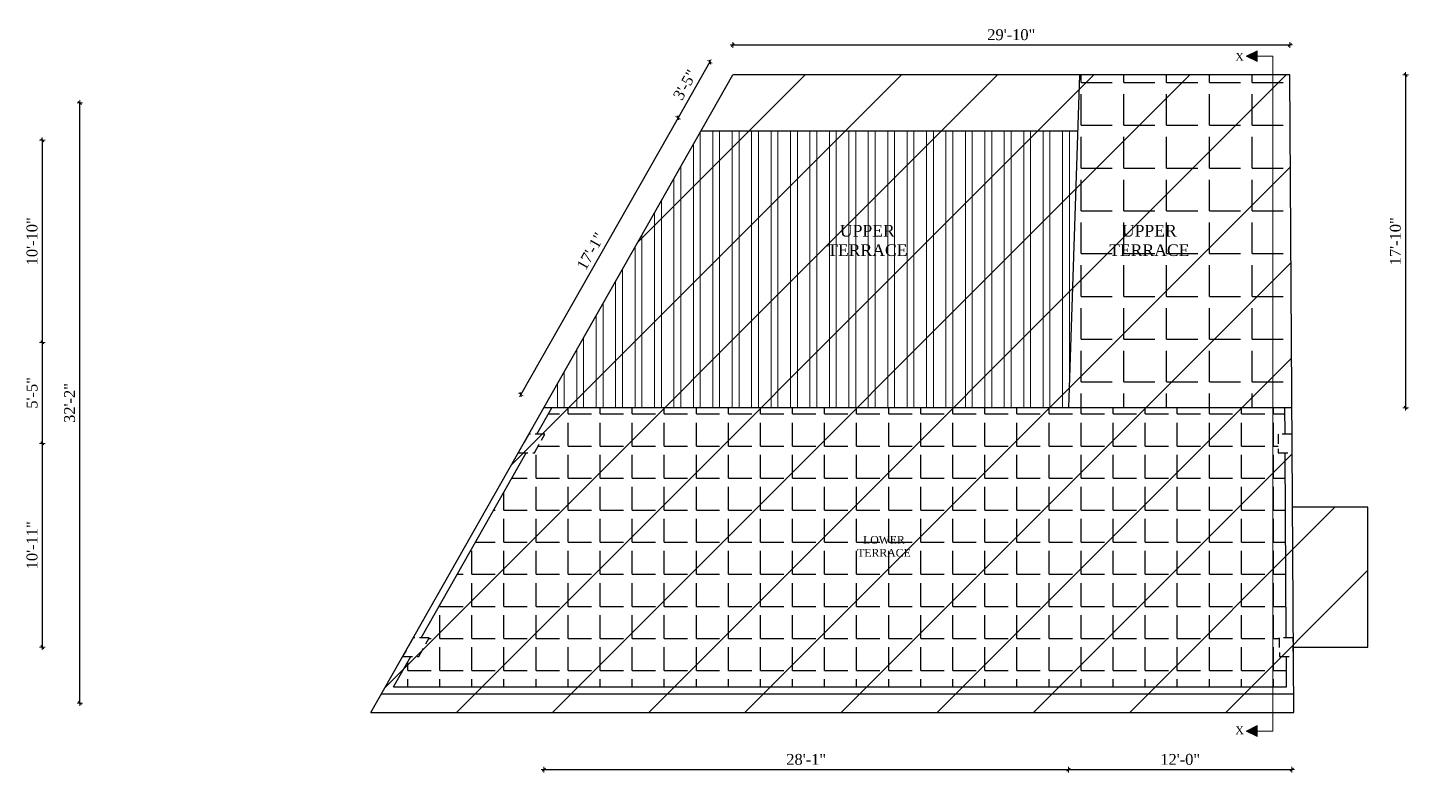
# Model space of a CAD drawing. Header units: inches. Extents: x 4069 to 291496, y -47643 to 12535.
# Drawn here: x 112901 to 113789, y -27094 to -26615 of the extents above; entities that cross this region are included whole.
import ezdxf

# ---------------------------------------------------------------- set-up
doc = ezdxf.new("R2010")
doc.units = ezdxf.units.IN
doc.header["$LTSCALE"] = 5
doc.header["$MEASUREMENT"] = 0
doc.linetypes.add('HIDDEN', pattern=[0.375, 0.25, -0.125])
doc.layers.add('A-WALL', color=7, linetype='Continuous', lineweight=9)
doc.layers.add('Dimension', color=7, linetype='Continuous', lineweight=18)
doc.layers.add('dim line', color=7, linetype='Continuous', lineweight=15, true_color=0xfab2b2)
doc.layers.add('TEXT', color=6, linetype='Continuous')
doc.layers.add('WALL', color=7, linetype='Continuous')
doc.styles.add('ordinary', font='times.ttf')
doc.dimstyles.new('Copy of 96', dxfattribs={"dimtxt": 7, "dimasz": 4, "dimexe": 0.5, "dimexo": 0.5, "dimgap": 3, "dimtad": 1, "dimdec": 1, "dimzin": 11, "dimdsep": 46, "dimlunit": 4, "dimtxsty": 'ordinary', "dimblk": 'OBLIQUE', "dimcen": 0.09, "dimse1": 1, "dimse2": 1, "dimclrt": 6, "dimazin": 0, "dimtfac": 1, "dimtdec": 1, "dimtix": 1, "dimtmove": 2, "dimatfit": 3, "dimldrblk": 'leader', "dimfxl": 0.5, "dimfxlon": 1, "dimtolj": 1, "dimtzin": 0, "dimarcsym": 0})

# ---------------------------------------------------------------- blocks, each defined once
blk = doc.blocks.new('x-x')
at = {"ltscale": 5}
for points in [[(11364.03, -701.52), (11364.03, -694.51), (11357.15, -698.09)], [(11364.03, -1135.52), (11364.03, -1128.51), (11357.15, -1132.09)]]:
    blk.add_hatch(color=256, dxfattribs=at).paths.add_polyline_path(points)
for p, q in [((11364.03, -694.51), (11357.15, -698.09)), ((11357.15, -698.09), (11364.03, -701.52)), ((11364.03, -701.52), (11364.03, -694.51)), ((11374.13, -698.09), (11364.03, -698.09)), ((11374.13, -698.09), (11374.13, -1132.09)), ((11364.03, -1128.51), (11357.15, -1132.09)), ((11357.15, -1132.09), (11364.03, -1135.52)), ((11364.03, -1135.52), (11364.03, -1128.51)), ((11374.13, -1132.09), (11364.03, -1132.09))]:
    blk.add_line(p, q, dxfattribs=at)
at = {"layer": 'A-WALL', "color": 1, "ltscale": 5}
blk.add_line((11374.13, -1120.09), (11374.13, -1132.09), dxfattribs=at)
at = {"layer": 'TEXT', "style": 'ordinary'}
for p in [(11350.08, -700.97), (11350.08, -1134.1)]:
    blk.add_text('X', height=5, dxfattribs=at).set_placement(p)
blk = doc.blocks.new('oblique')
at = {"color": 0, "lineweight": -2}
blk.add_line((0.25, 0.25), (-0.25, -0.25), dxfattribs=at)
at = {"layer": 'dim line', "lineweight": 9}
for p, q in [((-0.4375, 0), (0.4375, 0)), ((0, 0.4375), (0, -0.4375))]:
    blk.add_line(p, q, dxfattribs=at)
blk = doc.blocks.new('*D3136')
at = {"layer": 'A-WALL', "color": 0, "lineweight": -2, "ltscale": 50, "transparency": 16777216}
blk.add_line((112910.32, -26687.39), (112910.32, -26817.39), dxfattribs=at)
at = {"layer": 'Defpoints', "color": 0, "ltscale": 50, "transparency": 16777216}
for p in [(112814.45, -26687.39), (112815.25, -26817.39), (112910.32, -26817.39)]:
    blk.add_point(p, dxfattribs=at)
at = {"layer": 'A-WALL', "color": 0, "lineweight": -2, "ltscale": 50, "transparency": 16777216, "xscale": 4, "yscale": 4, "zscale": 4}
for p, rotation in [((112910.32, -26687.39), 90), ((112910.32, -26817.39), 270)]:
    blk.add_blockref('oblique', p, dxfattribs=dict(at, rotation=rotation))
at = {"layer": 'A-WALL', "color": 6, "ltscale": 50, "transparency": 16777216, "insert": (112903.76, -26752.39), "char_height": 7, "attachment_point": 5, "rotation": 90, "style": 'ordinary'}
blk.add_mtext('\\A1;10\'-10"', dxfattribs=at)
blk = doc.blocks.new('_OBLIQUE')
at = {"color": 0, "linetype": 'ByBlock'}
blk.add_line((-0.5, -0.5), (0.5, 0.5), dxfattribs=at)
blk = doc.blocks.new('leader')
at = {"layer": 'Dimension'}
for p, q in [((0, -4.33), (0, 4.33)), ((-4.42, 0), (4.42, 0))]:
    blk.add_line(p, q, dxfattribs=at)
blk = doc.blocks.new('*D3137')
at = {"layer": 'A-WALL', "color": 0, "lineweight": -2, "ltscale": 50, "transparency": 16777216}
blk.add_line((112910.32, -26817.39), (112910.32, -26882.39), dxfattribs=at)
at = {"layer": 'Defpoints', "color": 0, "ltscale": 50, "transparency": 16777216}
for p in [(112815.25, -26817.39), (112815.65, -26882.39), (112910.32, -26882.39)]:
    blk.add_point(p, dxfattribs=at)
at = {"layer": 'A-WALL', "color": 0, "lineweight": -2, "ltscale": 50, "transparency": 16777216, "xscale": 4, "yscale": 4, "zscale": 4}
for p, rotation in [((112910.32, -26817.39), 90), ((112910.32, -26882.39), 270)]:
    blk.add_blockref('oblique', p, dxfattribs=dict(at, rotation=rotation))
at = {"layer": 'A-WALL', "color": 6, "ltscale": 50, "transparency": 16777216, "insert": (112903.76, -26849.89), "char_height": 7, "attachment_point": 5, "rotation": 90, "style": 'ordinary'}
blk.add_mtext('\\A1;5\'-5"', dxfattribs=at)
blk = doc.blocks.new('*D3138')
at = {"layer": 'A-WALL', "color": 0, "lineweight": -2, "ltscale": 50, "transparency": 16777216}
blk.add_line((112910.32, -26882.39), (112910.32, -27013.39), dxfattribs=at)
at = {"layer": 'Defpoints', "color": 0, "ltscale": 50, "transparency": 16777216}
for p in [(112815.65, -26882.39), (112816.45, -27013.39), (112910.32, -27013.39)]:
    blk.add_point(p, dxfattribs=at)
at = {"layer": 'A-WALL', "color": 0, "lineweight": -2, "ltscale": 50, "transparency": 16777216, "xscale": 4, "yscale": 4, "zscale": 4}
for p, rotation in [((112910.32, -26882.39), 90), ((112910.32, -27013.39), 270)]:
    blk.add_blockref('oblique', p, dxfattribs=dict(at, rotation=rotation))
at = {"layer": 'A-WALL', "color": 6, "ltscale": 50, "transparency": 16777216, "insert": (112903.76, -26947.89), "char_height": 7, "attachment_point": 5, "rotation": 90, "style": 'ordinary'}
blk.add_mtext('\\A1;10\'-11"', dxfattribs=at)
blk = doc.blocks.new('*D3139')
at = {"layer": 'A-WALL', "color": 0, "lineweight": -2, "ltscale": 50, "transparency": 16777216}
blk.add_line((112934.48, -27049.39), (112934.48, -26663.39), dxfattribs=at)
at = {"layer": 'Defpoints', "color": 0, "ltscale": 50, "transparency": 16777216}
for p in [(112814.3, -26663.39), (112934.48, -26663.39), (112816.68, -27049.39)]:
    blk.add_point(p, dxfattribs=at)
at = {"layer": 'A-WALL', "color": 0, "lineweight": -2, "ltscale": 50, "transparency": 16777216, "xscale": 4, "yscale": 4, "zscale": 4}
for p, rotation in [((112934.48, -26663.39), 90), ((112934.48, -27049.39), 270)]:
    blk.add_blockref('oblique', p, dxfattribs=dict(at, rotation=rotation))
at = {"layer": 'A-WALL', "color": 6, "ltscale": 50, "transparency": 16777216, "insert": (112927.92, -26856.39), "char_height": 7, "attachment_point": 5, "rotation": 90, "style": 'ordinary'}
blk.add_mtext('\\A1;32\'-2"', dxfattribs=at)
blk = doc.blocks.new('*D3213')
at = {"layer": 'A-WALL', "color": 0, "lineweight": -2, "ltscale": 50, "transparency": 16777216}
blk.add_line((113354.48, -26626.12), (113712.82, -26626.12), dxfattribs=at)
at = {"layer": 'Defpoints', "color": 0, "ltscale": 50, "transparency": 16777216}
for p in [(113712.82, -26626.12), (113354.48, -26645.39), (113712.82, -26645.39)]:
    blk.add_point(p, dxfattribs=at)
at = {"layer": 'A-WALL', "color": 0, "lineweight": -2, "ltscale": 50, "transparency": 16777216, "xscale": 4, "yscale": 4, "zscale": 4, "rotation": 180}
blk.add_blockref('oblique', (113354.48, -26626.12), dxfattribs=at)
at = {"layer": 'A-WALL', "color": 0, "lineweight": -2, "ltscale": 50, "transparency": 16777216, "xscale": 4, "yscale": 4, "zscale": 4}
blk.add_blockref('oblique', (113712.82, -26626.12), dxfattribs=at)
at = {"layer": 'A-WALL', "color": 6, "ltscale": 50, "transparency": 16777216, "insert": (113533.65, -26619.55), "char_height": 7, "attachment_point": 5, "style": 'ordinary'}
blk.add_mtext('\\A1;29\'-10"', dxfattribs=at)
blk = doc.blocks.new('*D3214')
at = {"layer": 'A-WALL', "color": 0, "lineweight": -2, "ltscale": 50, "transparency": 16777216}
blk.add_line((113787.35, -26645.39), (113787.35, -26859.39), dxfattribs=at)
at = {"layer": 'Defpoints', "color": 0, "ltscale": 50, "transparency": 16777216}
for p in [(113712.82, -26645.39), (113714.14, -26859.39), (113787.35, -26859.39)]:
    blk.add_point(p, dxfattribs=at)
at = {"layer": 'A-WALL', "color": 0, "lineweight": -2, "ltscale": 50, "transparency": 16777216, "xscale": 4, "yscale": 4, "zscale": 4}
for p, rotation in [((113787.35, -26645.39), 90), ((113787.35, -26859.39), 270)]:
    blk.add_blockref('oblique', p, dxfattribs=dict(at, rotation=rotation))
at = {"layer": 'A-WALL', "color": 6, "ltscale": 50, "transparency": 16777216, "insert": (113780.78, -26752.39), "char_height": 7, "attachment_point": 5, "rotation": 90, "style": 'ordinary'}
blk.add_mtext('\\A1;17\'-10"', dxfattribs=at)
blk = doc.blocks.new('*D3215')
at = {"layer": 'A-WALL', "color": 0, "lineweight": -2, "ltscale": 50, "transparency": 16777216}
blk.add_line((113339.71, -26637), (113319.27, -26673), dxfattribs=at)
at = {"layer": 'Defpoints', "color": 0, "ltscale": 50, "transparency": 16777216}
for p in [(113354.48, -26645.39), (113319.27, -26673), (113334.04, -26681.39)]:
    blk.add_point(p, dxfattribs=at)
at = {"layer": 'A-WALL', "color": 0, "lineweight": -2, "ltscale": 50, "transparency": 16777216, "xscale": 4, "yscale": 4, "zscale": 4}
for p, rotation in [((113339.71, -26637), 60.41148549426527), ((113319.27, -26673), 240.4114854942653)]:
    blk.add_blockref('oblique', p, dxfattribs=dict(at, rotation=rotation))
at = {"layer": 'A-WALL', "color": 6, "ltscale": 50, "transparency": 16777216, "insert": (113323.79, -26651.76), "char_height": 7, "attachment_point": 5, "rotation": 60.41149, "style": 'ordinary'}
blk.add_mtext('\\A1;3\'-5"', dxfattribs=at)
blk = doc.blocks.new('*D3216')
at = {"layer": 'A-WALL', "color": 0, "lineweight": -2, "ltscale": 50, "transparency": 16777216}
blk.add_line((113319.27, -26673), (113218.2, -26851), dxfattribs=at)
at = {"layer": 'Defpoints', "color": 0, "ltscale": 50, "transparency": 16777216}
for p in [(113334.04, -26681.39), (113218.2, -26851), (113232.97, -26859.39)]:
    blk.add_point(p, dxfattribs=at)
at = {"layer": 'A-WALL', "color": 0, "lineweight": -2, "ltscale": 50, "transparency": 16777216, "xscale": 4, "yscale": 4, "zscale": 4}
for p, rotation in [((113319.27, -26673), 60.4114854945245), ((113218.2, -26851), 240.4114854945245)]:
    blk.add_blockref('oblique', p, dxfattribs=dict(at, rotation=rotation))
at = {"layer": 'A-WALL', "color": 6, "ltscale": 50, "transparency": 16777216, "insert": (113263.02, -26758.76), "char_height": 7, "attachment_point": 5, "rotation": 60.41149, "style": 'ordinary'}
blk.add_mtext('\\A1;17\'-1"', dxfattribs=at)
blk = doc.blocks.new('*D3217')
at = {"layer": 'A-WALL', "color": 0, "lineweight": -2, "ltscale": 50, "transparency": 16777216}
blk.add_line((113232.97, -27092.2), (113570.45, -27092.2), dxfattribs=at)
at = {"layer": 'Defpoints', "color": 0, "ltscale": 50, "transparency": 16777216}
for p in [(113232.97, -26859.39), (113570.45, -26859.39), (113570.45, -27092.2)]:
    blk.add_point(p, dxfattribs=at)
at = {"layer": 'A-WALL', "color": 0, "lineweight": -2, "ltscale": 50, "transparency": 16777216, "xscale": 4, "yscale": 4, "zscale": 4, "rotation": 180}
blk.add_blockref('oblique', (113232.97, -27092.2), dxfattribs=at)
at = {"layer": 'A-WALL', "color": 0, "lineweight": -2, "ltscale": 50, "transparency": 16777216, "xscale": 4, "yscale": 4, "zscale": 4}
blk.add_blockref('oblique', (113570.45, -27092.2), dxfattribs=at)
at = {"layer": 'A-WALL', "color": 6, "ltscale": 50, "transparency": 16777216, "insert": (113401.71, -27085.64), "char_height": 7, "attachment_point": 5, "style": 'ordinary'}
blk.add_mtext('\\A1;28\'-1"', dxfattribs=at)
blk = doc.blocks.new('*D3218')
at = {"layer": 'A-WALL', "color": 0, "lineweight": -2, "ltscale": 50, "transparency": 16777216}
blk.add_line((113570.45, -27092.2), (113714.14, -27092.2), dxfattribs=at)
at = {"layer": 'Defpoints', "color": 0, "ltscale": 50, "transparency": 16777216}
for p in [(113570.45, -26859.39), (113714.14, -26859.39), (113714.14, -27092.2)]:
    blk.add_point(p, dxfattribs=at)
at = {"layer": 'A-WALL', "color": 0, "lineweight": -2, "ltscale": 50, "transparency": 16777216, "xscale": 4, "yscale": 4, "zscale": 4, "rotation": 180}
blk.add_blockref('oblique', (113570.45, -27092.2), dxfattribs=at)
at = {"layer": 'A-WALL', "color": 0, "lineweight": -2, "ltscale": 50, "transparency": 16777216, "xscale": 4, "yscale": 4, "zscale": 4}
blk.add_blockref('oblique', (113714.14, -27092.2), dxfattribs=at)
at = {"layer": 'A-WALL', "color": 6, "ltscale": 50, "transparency": 16777216, "insert": (113642.3, -27085.64), "char_height": 7, "attachment_point": 5, "style": 'ordinary'}
blk.add_mtext('\\A1;12\'-0"', dxfattribs=at)

msp = doc.modelspace()

# ---------------------------------------------------------------- hatches: boundary and pattern name
at = {"layer": 'A-WALL', "ltscale": 5}
h = msp.add_hatch(dxfattribs=at)
h.set_pattern_fill('STEEL', color=254, scale=100, angle=45, style=0)
h.set_pattern_definition([(90, (99471.05, -25935.3), (-12.5, 3e-15), []), (90, (99466.63, -25930.881), (-12.5, 3e-15), [])])
h.paths.add_polyline_path([(113415.8923, -26739.91019), (113469.50351, -26739.91055), (113469.50335, -26763.82818), (113415.89214, -26763.82782)], flags=24)
h.paths.add_polyline_path([(113576.42031, -26681.39117), (113334.04335, -26681.39117), (113232.97247, -26859.39117), (113570.45238, -26859.39117)])
at = {"layer": 'WALL', "linetype": 'ByBlock', "ltscale": 5, "true_color": 0xf8991e}
h = msp.add_hatch(dxfattribs=at)
h.set_pattern_fill('ANSI31', color=30, scale=350)
h.set_pattern_definition([(45, (104858.308, -23741.887), (-30.93592, 30.93592), [])])
h.paths.add_polyline_path([(113121.68093, -27055.39117), (113354.48465, -26645.39117), (113712.93264, -26645.39117), (113714.53178, -26923.39117), (113763.12224, -26923.39117), (113763.12224, -27013.39117), (113715.12224, -27013.39117), (113715.34366, -27055.39117)])
h = msp.add_hatch(dxfattribs=at)
h.set_pattern_fill('ANGLE', color=30, scale=100)
h.set_pattern_definition([(0, (99471.05, -25935.3), (0, 27.5), [20, -7.5]), (90, (99471.05, -25935.3), (-27.5, 2e-15), [20, -7.5])])
h.paths.add_polyline_path([(113712.82193, -26645.39117), (113577.62731, -26645.39117), (113570.45238, -26859.39117), (113714.13815, -26859.39117)])
h.paths.add_polyline_path([(113595.32009, -26766.05547), (113649.5207, -26766.05584), (113649.52089, -26737.54196), (113595.32028, -26737.54159)], flags=24)
h = msp.add_hatch(dxfattribs=at)
h.set_pattern_fill('ANGLE', color=30, scale=75)
h.set_pattern_definition([(0, (99471.05, -25935.3), (0, 20.625), [15, -5.625]), (90, (99471.05, -25935.3), (-20.625, 1e-15), [15, -5.625])])
h.paths.add_polyline_path([(113226.85552, -26888.39117), (113221.68069, -26888.39117), (113154.11083, -27007.39117), (113159.28566, -27007.39117), (113152.4719, -27019.39117), (113147.29707, -27019.39117), (113136.22469, -27038.89117), (113710.74209, -27038.89117), (113710.62215, -27019.39117), (113706.12207, -27019.39117), (113706.04826, -27007.39117), (113710.54835, -27007.39117), (113709.81643, -26888.39117), (113705.31634, -26888.39117), (113705.24254, -26876.39117), (113709.74262, -26876.39117), (113709.63806, -26859.39117), (113238.1473, -26859.39117), (113228.49446, -26876.39117), (113233.66929, -26876.39117)])
h.paths.add_polyline_path([(113433.8804, -26940.62013), (113469.62121, -26940.62037), (113469.6211, -26956.56546), (113433.8803, -26956.56521)], flags=24)

# ---------------------------------------------------------------- linework, layer by layer
at = {"layer": 'A-WALL', "lineweight": 30}
for p, q in [((113121.68093, -27055.39117), (113354.48465, -26645.39117)), ((113712.82193, -26645.39117), (113354.48465, -26645.39117)), ((113577.62731, -26645.39117), (113570.45238, -26859.39117)), ((113715.34366, -27055.39117), (113712.82193, -26645.39117)), ((113334.04335, -26681.39117), (113576.42031, -26681.39117)), ((113228.49446, -26876.39117), (113238.1473, -26859.39117)), ((113714.13815, -26859.39117), (113232.97247, -26859.39117)), ((113709.74262, -26876.39117), (113709.63806, -26859.39117)), ((113154.11083, -27007.39117), (113221.68069, -26888.39117)), ((113710.54835, -27007.39117), (113709.81643, -26888.39117)), ((113763.12224, -26923.39117), (113714.53178, -26923.39117)), ((113763.12224, -27013.39117), (113763.12224, -26923.39117)), ((113136.22469, -27038.89117), (113147.29707, -27019.39117)), ((113710.74209, -27038.89117), (113710.62215, -27019.39117)), ((113715.12224, -27013.39117), (113763.12224, -27013.39117)), ((113128.4947, -27043.39117), (113715.26985, -27043.39117)), ((113136.22469, -27038.89117), (113710.74209, -27038.89117)), ((113121.68093, -27055.39117), (113715.34366, -27055.39117))]:
    msp.add_line(p, q, dxfattribs=at)
at = {"layer": 'WALL', "color": 2, "linetype": 'HIDDEN', "ltscale": 5}
for points in [[(113216.50586, -26888.39117), (113226.85552, -26888.39117), (113233.66929, -26876.39117), (113223.31963, -26876.39117)], [(113705.24254, -26876.39117), (113705.31634, -26888.39117), (113714.31651, -26888.39117), (113714.24271, -26876.39117)], [(113142.12224, -27019.39117), (113152.4719, -27019.39117), (113159.28566, -27007.39117), (113148.936, -27007.39117)], [(113706.04826, -27007.39117), (113706.12207, -27019.39117), (113715.12224, -27019.39117), (113715.04843, -27007.39117)]]:
    msp.add_lwpolyline(points, close=True, dxfattribs=at)

# ---------------------------------------------------------------- block references
at = {"layer": 'A-WALL', "color": 1}
msp.add_blockref('x-x', (102327.70561, -25935.30021), dxfattribs=at)

# ---------------------------------------------------------------- texts
at = {"layer": 'TEXT', "attachment_point": 8, "rotation": 359.99961192, "style": 'ordinary'}
for s, insert, char_height in [('UPPER\\PTERRACE', (113441.0743, -26761.95283), 7.5), ('UPPER\\PTERRACE', (113622.46098, -26761.95283), 7.5), ('LOWER\\PTERRACE', (113451.75071, -26955.31533), 5)]:
    msp.add_mtext_dynamic_manual_height_columns(s, width=101.5687276, gutter_width=1720.71691, heights=[0], dxfattribs=dict(at, insert=insert, char_height=char_height))

# ---------------------------------------------------------------- dimensions: what is measured, and where the dimension line sits
at = {"layer": 'A-WALL', "ltscale": 50}
for base, p1, p2, picture, middle in [((113712.82193, -26626.12026), (113354.48465, -26645.39117), (113712.82193, -26645.39117), '*D3213', (113533.65329, -26619.54961)), ((113570.45238, -27092.19714), (113232.97247, -26859.39117), (113570.45238, -26859.39117), '*D3217', (113401.71242, -27085.63657)), ((113714.13815, -27092.19714), (113570.45238, -26859.39117), (113714.13815, -26859.39117), '*D3218', (113642.29526, -27085.63657))]:
    dim = msp.add_linear_dim(base=base, p1=p1, p2=p2, dimstyle='Copy of 96', override={"dimdec": 0, "dimblk": 'oblique', "dimtdec": 0, "dimarcsym": 1}, dxfattribs=at)
    dim.commit()
    dim.dimension.update_dxf_attribs({"geometry": picture, "text_midpoint": middle})
dim = msp.add_aligned_dim(p1=(113354.48465, -26645.39117), p2=(113334.04335, -26681.39117), distance=-16.98611, dimstyle='Copy of 96', override={"dimdec": 0, "dimblk": 'oblique', "dimtdec": 0, "dimarcsym": 1}, dxfattribs=at)
dim.commit()
dim.dimension.update_dxf_attribs({"geometry": '*D3215', "text_midpoint": (113323.78796, -26651.76459)})
for base, p1, p2, angle, picture, middle in [((113787.35347, -26859.39117), (113712.82193, -26645.39117), (113714.13815, -26859.39117), 90, '*D3214', (113780.78281, -26752.39117)), ((112934.47687, -26663.39117), (112816.67628, -27049.39117), (112814.30217, -26663.39117), 90, '*D3139', (112927.91631, -26856.39117)), ((113218.20145, -26851.00398), (113334.04335, -26681.39117), (113232.97247, -26859.39117), 60.41148549, '*D3216', (113263.02309, -26758.7596)), ((112910.32152, -26817.39117), (112814.44978, -26687.39117), (112815.24935, -26817.39117), 90, '*D3136', (112903.76096, -26752.39117)), ((112910.32152, -26882.39117), (112815.24935, -26817.39117), (112815.64914, -26882.39117), 90, '*D3137', (112903.76096, -26849.89117)), ((112910.32152, -27013.39117), (112815.64914, -26882.39117), (112816.45486, -27013.39117), 90, '*D3138', (112903.76096, -26947.89117))]:
    dim = msp.add_linear_dim(base=base, p1=p1, p2=p2, angle=angle, dimstyle='Copy of 96', override={"dimdec": 0, "dimblk": 'oblique', "dimtdec": 0, "dimarcsym": 1}, dxfattribs=at)
    dim.commit()
    dim.dimension.update_dxf_attribs({"geometry": picture, "text_midpoint": middle})

doc.saveas('drawing.dxf')
